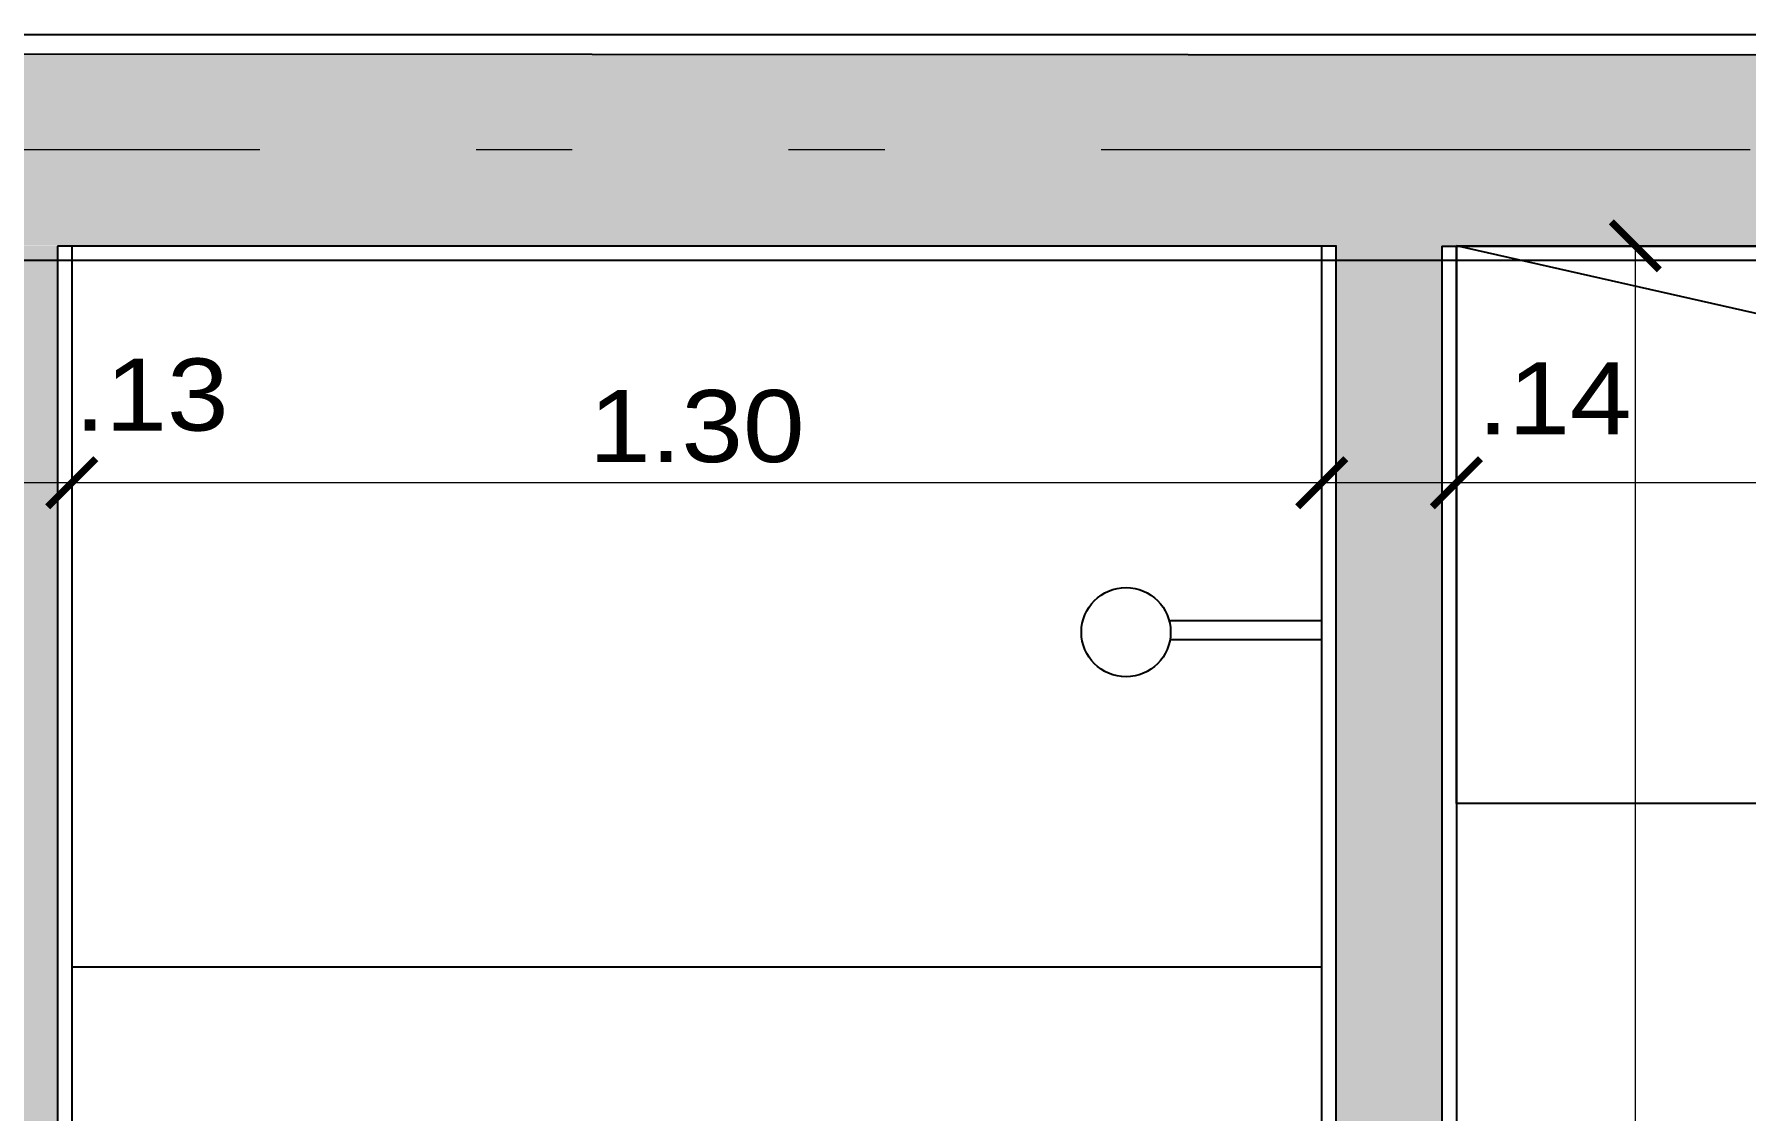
# Model space of a CAD drawing. Header units: metres. Extents: x 219 to 707, y -561 to -17.
# Drawn here: x 347.107 to 348.887, y -221.423 to -220.304 of the extents above; entities that cross this region are included whole.
import ezdxf

# ---------------------------------------------------------------- set-up
doc = ezdxf.new("R2010")
doc.units = ezdxf.units.M
doc.linetypes.add('CYPE_RAYAPUNTOPUNTO', pattern=[0.45, 0.225, -0.075, 0, -0.075, 0, -0.075])
for name, color, linetype in [('A-Equipamiento fijo', 253, 'Continuous'), ('A-Muros', 4, 'Continuous'), ('A-Pisos', 1, 'Continuous'), ('A-Revoques', 1, 'Continuous'), ('Dr Ejes en bloque', 4, 'Continuous'), ('TCOTA', 1, 'Continuous')]:
    doc.layers.add(name, color=color, linetype=linetype)
doc.layers.add('COTAS_REPLANTEO', color=7, linetype='CYPE_RAYAPUNTOPUNTO', lineweight=0)
doc.layers.add('M3- Muro Hueco 15', color=113, linetype='Continuous', transparency=0.7)
doc.layers.add('M4-Muro Hueco 22', color=42, linetype='Continuous', transparency=0.5)
doc.styles.add('1-50', font='arial.ttf', dxfattribs={"width": 1.1, "height": 0.075})
doc.dimstyles.new('1-50', dxfattribs={"dimscale": 0, "dimtxt": 0.075, "dimasz": 0.05, "dimexe": 0, "dimexo": 0.025, "dimgap": 0.02, "dimtad": 1, "dimzin": 4, "dimdsep": 46, "dimtxsty": '1-50', "dimblk": 'ARCHTICK', "dimcen": 0.09, "dimclrd": 256, "dimclre": 8, "dimclrt": 2, "dimadec": 0, "dimazin": 3, "dimtfac": 1, "dimtofl": 0, "dimtmove": 2, "dimatfit": 3, "dimldrblk": 'OPEN90', "dimfxl": 1, "dimtolj": 1, "dimtzin": 0, "dimlwd": 18, "dimlwe": 18, "dimarcsym": 0})

# ---------------------------------------------------------------- blocks, each defined once
blk = doc.blocks.new('_ArchTick')
at = {"color": 0, "linetype": 'ByBlock', "const_width": 0.15}
blk.add_lwpolyline([(-0.5, -0.5), (0.5, 0.5)], dxfattribs=at)
blk = doc.blocks.new('*D625')
at = {"layer": 'Defpoints', "color": 0, "transparency": 16777216}
for p in [(347.0109, -220.7702), (347.0109, -220.7702), (347.1459, -220.7702)]:
    blk.add_point(p, dxfattribs=at)
at = {"layer": 'TCOTA', "color": 8, "lineweight": 18, "transparency": 16777216}
for p, q in [((347.0109, -220.7452), (347.0109, -220.7702)), ((347.1459, -220.7452), (347.1459, -220.7702))]:
    blk.add_line(p, q, dxfattribs=at)
at = {"layer": 'TCOTA', "lineweight": 18, "transparency": 16777216}
blk.add_line((347.1459, -220.7702), (347.0109, -220.7702), dxfattribs=at)
at = {"layer": 'TCOTA', "lineweight": 18, "transparency": 16777216, "xscale": 0.05, "yscale": 0.05, "zscale": 0.05, "rotation": 180}
blk.add_blockref('_ArchTick', (347.0109, -220.7702), dxfattribs=at)
at = {"layer": 'TCOTA', "lineweight": 18, "transparency": 16777216, "xscale": 0.05, "yscale": 0.05, "zscale": 0.05}
blk.add_blockref('_ArchTick', (347.1459, -220.7702), dxfattribs=at)
at = {"layer": 'TCOTA', "color": 2, "transparency": 16777216, "insert": (347.2289, -220.679), "char_height": 0.075, "attachment_point": 5, "style": '1-50'}
blk.add_mtext('\\A1;.13', dxfattribs=at)
blk = doc.blocks.new('_Open90')
at = {"color": 0, "linetype": 'ByBlock', "lineweight": -2}
for p, q in [((-0.5, 0.5), (0, 0)), ((0, 0), (-1, 0)), ((0, 0), (-0.5, -0.5))]:
    blk.add_line(p, q, dxfattribs=at)
blk = doc.blocks.new('*D626')
at = {"layer": 'Defpoints', "color": 0, "transparency": 16777216}
for p in [(347.1459, -220.7378), (348.4459, -220.7378), (347.1459, -220.7702)]:
    blk.add_point(p, dxfattribs=at)
at = {"layer": 'TCOTA', "color": 8, "lineweight": 18, "transparency": 16777216}
for p, q in [((347.1459, -220.7628), (347.1459, -220.7702)), ((348.4459, -220.7628), (348.4459, -220.7702))]:
    blk.add_line(p, q, dxfattribs=at)
at = {"layer": 'TCOTA', "lineweight": 18, "transparency": 16777216}
blk.add_line((348.4459, -220.7702), (347.1459, -220.7702), dxfattribs=at)
at = {"layer": 'TCOTA', "lineweight": 18, "transparency": 16777216, "xscale": 0.05, "yscale": 0.05, "zscale": 0.05, "rotation": 180}
blk.add_blockref('_ArchTick', (347.1459, -220.7702), dxfattribs=at)
at = {"layer": 'TCOTA', "lineweight": 18, "transparency": 16777216, "xscale": 0.05, "yscale": 0.05, "zscale": 0.05}
blk.add_blockref('_ArchTick', (348.4459, -220.7702), dxfattribs=at)
at = {"layer": 'TCOTA', "color": 2, "transparency": 16777216, "insert": (347.7959, -220.7118), "char_height": 0.075, "attachment_point": 5, "style": '1-50'}
blk.add_mtext('\\A1;1.30', dxfattribs=at)
blk = doc.blocks.new('*D627')
at = {"layer": 'Defpoints', "color": 0, "transparency": 16777216}
for p in [(348.4459, -220.7702), (348.4459, -220.7702), (348.5859, -220.7702)]:
    blk.add_point(p, dxfattribs=at)
at = {"layer": 'TCOTA', "color": 8, "lineweight": 18, "transparency": 16777216}
for p, q in [((348.4459, -220.7452), (348.4459, -220.7702)), ((348.5859, -220.7452), (348.5859, -220.7702))]:
    blk.add_line(p, q, dxfattribs=at)
at = {"layer": 'TCOTA', "lineweight": 18, "transparency": 16777216}
blk.add_line((348.5859, -220.7702), (348.4459, -220.7702), dxfattribs=at)
at = {"layer": 'TCOTA', "lineweight": 18, "transparency": 16777216, "xscale": 0.05, "yscale": 0.05, "zscale": 0.05, "rotation": 180}
blk.add_blockref('_ArchTick', (348.4459, -220.7702), dxfattribs=at)
at = {"layer": 'TCOTA', "lineweight": 18, "transparency": 16777216, "xscale": 0.05, "yscale": 0.05, "zscale": 0.05}
blk.add_blockref('_ArchTick', (348.5859, -220.7702), dxfattribs=at)
at = {"layer": 'TCOTA', "color": 2, "transparency": 16777216, "insert": (348.688, -220.6823), "char_height": 0.075, "attachment_point": 5, "style": '1-50'}
blk.add_mtext('\\A1;.14', dxfattribs=at)
blk = doc.blocks.new('*D628')
at = {"layer": 'Defpoints', "color": 0, "transparency": 16777216}
for p in [(348.5859, -220.7702), (348.5859, -221.1866), (351.6509, -221.1866)]:
    blk.add_point(p, dxfattribs=at)
at = {"layer": 'TCOTA', "color": 8, "lineweight": 18, "transparency": 16777216}
for p, q in [((348.5859, -221.1616), (348.5859, -220.7702)), ((351.6509, -221.1616), (351.6509, -220.7702))]:
    blk.add_line(p, q, dxfattribs=at)
at = {"layer": 'TCOTA', "lineweight": 18, "transparency": 16777216}
blk.add_line((351.6509, -220.7702), (348.5859, -220.7702), dxfattribs=at)
at = {"layer": 'TCOTA', "lineweight": 18, "transparency": 16777216, "xscale": 0.05, "yscale": 0.05, "zscale": 0.05, "rotation": 180}
blk.add_blockref('_ArchTick', (348.5859, -220.7702), dxfattribs=at)
at = {"layer": 'TCOTA', "lineweight": 18, "transparency": 16777216, "xscale": 0.05, "yscale": 0.05, "zscale": 0.05}
blk.add_blockref('_ArchTick', (351.6509, -220.7702), dxfattribs=at)
at = {"layer": 'TCOTA', "color": 2, "transparency": 16777216, "insert": (350.1184, -220.7118), "char_height": 0.075, "attachment_point": 5, "style": '1-50'}
blk.add_mtext('\\A1;3.06', dxfattribs=at)
blk = doc.blocks.new('*D639')
at = {"layer": 'Defpoints', "color": 0, "transparency": 16777216}
for p in [(348.7265, -220.5237), (348.772, -222.7803), (348.772, -222.7803)]:
    blk.add_point(p, dxfattribs=at)
at = {"layer": 'TCOTA', "color": 8, "lineweight": 18, "transparency": 16777216}
for p, q in [((348.7515, -220.5237), (348.772, -220.5237)), ((348.797, -222.7803), (348.772, -222.7803))]:
    blk.add_line(p, q, dxfattribs=at)
at = {"layer": 'TCOTA', "lineweight": 18, "transparency": 16777216}
blk.add_line((348.772, -220.5237), (348.772, -222.7803), dxfattribs=at)
at = {"layer": 'TCOTA', "lineweight": 18, "transparency": 16777216, "xscale": 0.05, "yscale": 0.05, "zscale": 0.05}
for p, rotation in [((348.772, -220.5237), 90), ((348.772, -222.7803), 270)]:
    blk.add_blockref('_ArchTick', p, dxfattribs=dict(at, rotation=rotation))
at = {"layer": 'TCOTA', "color": 2, "transparency": 16777216, "insert": (348.7137, -221.652), "char_height": 0.075, "attachment_point": 5, "rotation": 90, "style": '1-50'}
blk.add_mtext('\\A1;2.26', dxfattribs=at)
blk = doc.blocks.new('DSADADASDAS')
at = {"layer": 'COTAS_REPLANTEO', "ltscale": 3}
blk.add_line((110.0984, 143.7469, -0.525), (141.6696, 143.7469, -0.525), dxfattribs=at)

msp = doc.modelspace()

# ---------------------------------------------------------------- hatches: boundary and pattern name
at = {"layer": 'M3- Muro Hueco 15', "transparency": 33554687}
h = msp.add_hatch(color=256, dxfattribs=at)
h.dxf.hatch_style = 1
h.paths.add_polyline_path([(347.0109, -222.6853), (347.1309, -222.6853), (347.1309, -220.5241), (347.0109, -220.5241), (347.0109, -221.1787), (347.0109, -221.2587)])
h.paths.add_polyline_path([(348.4609, -222.6853), (348.4609, -222.7653), (348.5709, -222.7653), (348.5709, -220.5237), (348.4609, -220.5236)], flags=17)
edge = h.paths.add_edge_path()
edge.add_line((351.8459, -221.2487), (351.8459, -220.3237))
edge.add_line((351.6659, -221.2487), (351.6659, -220.626))
edge.add_line((351.8459, -224.3618), (351.8459, -222.8487))
edge.add_line((348.1856, -223.7227), (348.1856, -223.7753))
edge.add_line((348.1856, -223.7753), (351.6659, -223.7753))
edge.add_line((351.6659, -223.7753), (351.6659, -222.8487))
at = {"layer": 'M4-Muro Hueco 22', "transparency": 33554687}
h = msp.add_hatch(color=256, dxfattribs=at)
h.dxf.hatch_style = 1
h.paths.add_polyline_path([(341.9456, -220.3237), (346.1206, -220.3237), (346.1206, -220.524), (341.9456, -220.524)])
h.paths.add_polyline_path([(346.9206, -220.324), (351.1456, -220.324), (351.1456, -220.5237), (346.9206, -220.5237)])

# ---------------------------------------------------------------- linework, layer by layer
at = {"layer": 'A-Equipamiento fijo', "transparency": 33554687}
for p, q in [((348.4459, -221.2737), (348.4459, -220.5237)), ((351.1459, -221.1037), (348.5859, -220.5237)), ((348.4459, -220.9137), (348.2887, -220.9137)), ((348.4459, -220.9337), (348.2887, -220.9337)), ((347.1459, -221.2737), (348.4459, -221.2737))]:
    msp.add_line(p, q, dxfattribs=at)
msp.add_lwpolyline([(348.5859, -220.5237), (351.1459, -220.5237), (351.1459, -221.1037), (348.5859, -221.1037)], close=True, dxfattribs=at)
msp.add_circle((348.2423, -220.9256), 0.0464, dxfattribs=at)
at = {"layer": 'A-Muros'}
msp.add_line((346.9206, -220.324), (351.1456, -220.326), dxfattribs=at)
at = {"layer": 'A-Muros', "transparency": 33554687}
for p, q in [((348.4609, -220.5241), (347.1309, -220.524)), ((347.1309, -220.524), (347.1309, -222.6853)), ((348.4609, -222.6853), (348.4609, -220.5234)), ((348.5709, -220.5241), (348.5709, -222.7653))]:
    msp.add_line(p, q, dxfattribs=at)
at = {"layer": 'A-Pisos'}
msp.add_lwpolyline([(348.5709, -220.5241), (351.1459, -220.5241)], dxfattribs=at)
at = {"layer": 'A-Revoques', "transparency": 33554687}
for p, q in [((351.8609, -220.3047), (341.2259, -220.3037)), ((348.4459, -220.5242), (347.1459, -220.5241)), ((347.1459, -220.5241), (347.1459, -222.6703)), ((348.4459, -222.6703), (348.4459, -220.5236)), ((348.5859, -220.5237), (348.5859, -222.7803)), ((348.5859, -220.5241), (351.1456, -220.5241))]:
    msp.add_line(p, q, dxfattribs=at)
at = {"layer": 'A-Revoques'}
msp.add_lwpolyline([(346.0479, -220.5387), (360.1798, -220.5387)], dxfattribs=at)

# ---------------------------------------------------------------- block references
at = {"layer": 'Dr Ejes en bloque'}
msp.add_blockref('DSADADASDAS', (225.7179, -364.1705, 0.525), dxfattribs=at)

# ---------------------------------------------------------------- dimensions: what is measured, and where the dimension line sits
at = {"layer": 'TCOTA'}
dim = msp.add_linear_dim(base=(348.772, -222.7803), p1=(348.7265, -220.5237), p2=(348.772, -222.7803), angle=90, dimstyle='1-50', override={"dimscale": 1}, dxfattribs=at)
dim.commit()
dim.dimension.update_dxf_attribs({"geometry": '*D639', "text_midpoint": (348.7137, -221.652)})
for base, p1, p2, picture, middle in [((347.010926, -220.770165), (347.1459258, -220.7701651), (347.010926, -220.7701651), '*D625', (347.2289034, -220.6790492)), ((348.4459, -220.7702), (348.5859, -220.7702), (348.4459, -220.7702), '*D627', (348.688, -220.6823))]:
    dim = msp.add_linear_dim(base=base, p1=p1, p2=p2, dimstyle='1-50', override={"dimscale": 1}, dxfattribs=at)
    dim.commit()
    dim.dimension.update_dxf_attribs({"geometry": picture, "text_midpoint": middle, "dimtype": 160})
for base, p1, p2, picture, middle in [((347.1459, -220.7702), (348.4459, -220.7378), (347.1459, -220.7378), '*D626', (347.7959, -220.7118)), ((348.585928, -220.770165), (351.650926, -221.186625), (348.585928, -221.186625), '*D628', (350.118427, -220.711846))]:
    dim = msp.add_linear_dim(base=base, p1=p1, p2=p2, dimstyle='1-50', override={"dimscale": 1}, dxfattribs=at)
    dim.commit()
    dim.dimension.update_dxf_attribs({"geometry": picture, "text_midpoint": middle})

doc.saveas('drawing.dxf')
